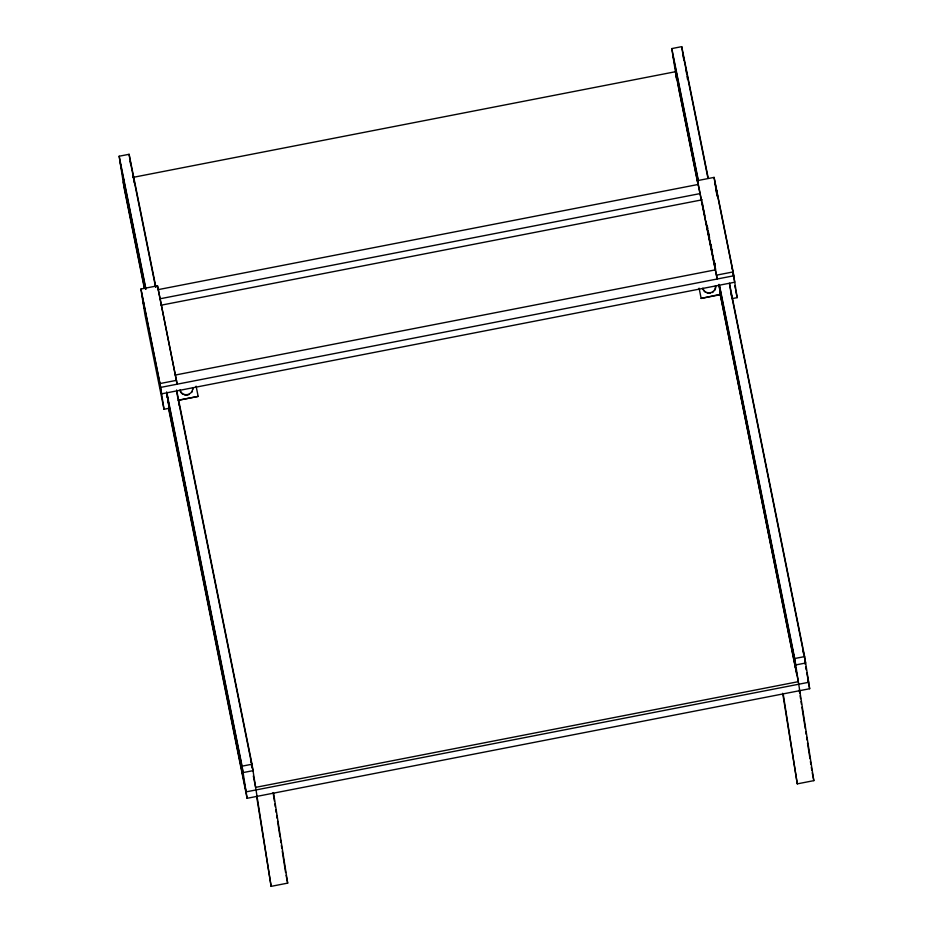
<?xml version="1.0" encoding="UTF-8"?>
<svg xmlns="http://www.w3.org/2000/svg" width="933" height="933" viewBox="0 0 933 933"><rect width="100%" height="100%" fill="white"/><g stroke="black" fill="none" stroke-linecap="round" stroke-linejoin="round"><path stroke-width="1.4" d="M144.358 288.355L124.206 188.361L119.167 156.219L129.104 154.295L155.869 287.131M676.635 79.433L671.795 48.586L681.72 46.65L708.205 178.063M132.719 177.433L675.422 71.724L717.197 279.002L697.546 180.605L714.095 177.387L733.14 271.923L737.163 297.639L731.869 298.665M166.902 392.816L169.316 408.234L164.021 409.272L144.977 314.736L140.953 289.02L157.49 285.801L177.153 384.198L157.49 285.801M158.097 289.65L698.152 184.466L697.546 180.605M159.94 298.805L699.995 193.609M161.117 305.196L702.257 199.79M175.311 375.043L715.354 269.859M164.021 409.272L159.998 383.556L176.547 380.337M716.591 275.142L733.14 271.923M719.156 285.405L720.941 294.175L701.15 298.42L720.999 294.56M198.158 396.397L178.296 400.269L198.158 396.397L196.105 386.157M729.501 283.772L804.631 656.587L809.669 688.729L247.105 798.298L242.079 766.156L252.003 764.232L176.594 389.982M782.694 693.301L797.283 783.872L813.833 780.641L794.706 658.523L804.631 656.587M256.54 795.791L271.13 886.35L287.679 883.131L273.579 793.143M714.69 181.235L733.746 275.783L160.604 387.417L141.548 292.88M715.961 188.979L717.547 196.816L716.544 190.39M732.906 273.054L734.749 282.209L161.607 393.843L158.762 378.273M734.761 285.685L735.321 288.484M735.589 289.79L737.163 297.639M682.734 53.076L707.949 178.215M730.959 292.391L802.567 647.77M805.587 667.048L806.147 669.824M806.707 672.588L808.654 682.303L246.102 791.872L168.838 408.409M807.651 678.723L809.669 688.729M671.795 48.586L698.281 179.999M719.576 285.708L794.706 658.523M672.81 55.012L698.304 181.585M707.226 225.821L707.797 228.678M710.958 244.376L711.541 247.233M714.701 262.931L715.273 265.788M719.016 284.343L795.709 664.949L805.634 663.013L802.846 649.158L803.43 653.275M708.147 230.696L709.57 237.752M711.844 249.053L712.415 251.875M714.69 263.164L715.261 265.987M703.459 208.829L704.847 215.768M705.966 221.308L715.681 269.532M718.958 285.755L721.944 300.601L720.941 294.175M719.751 291.702L798.333 681.661L255.63 787.37L253.321 775.941M675.819 74.29L676.88 79.527M678.816 89.148L697.546 182.122M720.206 294.525L796.887 675.084M812.246 772.804L813.833 780.641M699.097 288.192L701.15 298.42M286.093 875.282L287.679 883.131M155.613 287.282L130.107 160.721L130.748 164.849M176.827 392.84L253.018 770.658L243.081 772.594L166.96 394.834M119.167 156.219L145.945 289.067M166.669 391.918L242.079 766.156M120.182 162.645L145.688 289.218M166.634 394.881L167.194 397.691M167.742 400.397L169.06 406.928M123.203 181.935L144.673 288.519M168.535 408.339L247.105 798.298M140.953 289.02L159.998 383.556M142.562 299.306L144.405 308.45L143.39 302.024M804.724 661.544L805.156 664.296M799.231 690.082L799.686 692.939M800.129 695.796L800.572 698.654M801.027 701.511L801.47 704.368M801.913 707.214L805.272 728.65M805.727 731.507L806.17 734.353M806.613 737.21L807.068 740.067M807.511 742.925L809.972 758.634M810.415 761.491L810.87 764.349M811.313 767.206L811.757 770.063M792.642 649.695L795.441 667.608M731.904 266.628L732.3 269.205M714.095 177.387L715.704 187.673M716.136 190.472L716.579 193.283M729.454 283.235L730.667 290.956M731.064 293.522L731.472 296.099M685.802 68.331L686.665 73.835M687.096 76.588L687.528 79.34M783.195 693.884L797.283 783.872M681.72 46.65L683.807 59.969M702.491 203.487L702.899 206.065M675.877 70.255L678.897 89.545M273.077 792.56L274.419 801.132M274.873 803.989L275.317 806.847M275.771 809.704L276.215 812.561M276.658 815.419L277.113 818.276M277.556 821.133L280.017 836.843M280.46 839.7L280.915 842.557M281.358 845.415L281.801 848.272M282.256 851.129L285.603 872.553M252.003 764.232L271.13 886.35M250.592 759.544L251.024 762.296M251.444 765.048L251.875 767.801M240.014 757.339L243.035 776.618M178.681 402.683L179.054 405.097M133.174 175.964L134.259 182.856M129.104 154.295L129.909 159.426M123.249 177.9L126.27 197.178M715.459 285.731A6.403 5.913 -8.9 0 1 710.34 292.752A6.403 5.913 -8.9 0 1 702.876 288.18M715.518 286.116A6.403 5.913 -8.9 0 1 714.503 290.571M713.383 291.749A6.403 5.913 -8.9 0 1 711.984 292.624M710.398 293.137A6.403 5.913 -8.9 0 1 707.097 292.974M705.605 292.309A6.403 5.913 -8.9 0 1 702.946 288.565M192.42 391.02A6.403 5.913 -8.9 0 1 191.662 392.408M189.142 394.461A6.403 5.913 -8.9 0 1 184.256 394.811M182.763 394.146A6.403 5.913 -8.9 0 1 180.092 390.402M192.676 387.953A6.403 5.913 -8.9 0 1 192.758 389.493M192.606 387.568A6.403 5.913 -8.9 0 1 187.486 394.589A6.403 5.913 -8.9 0 1 180.034 390.017"/></g></svg>
